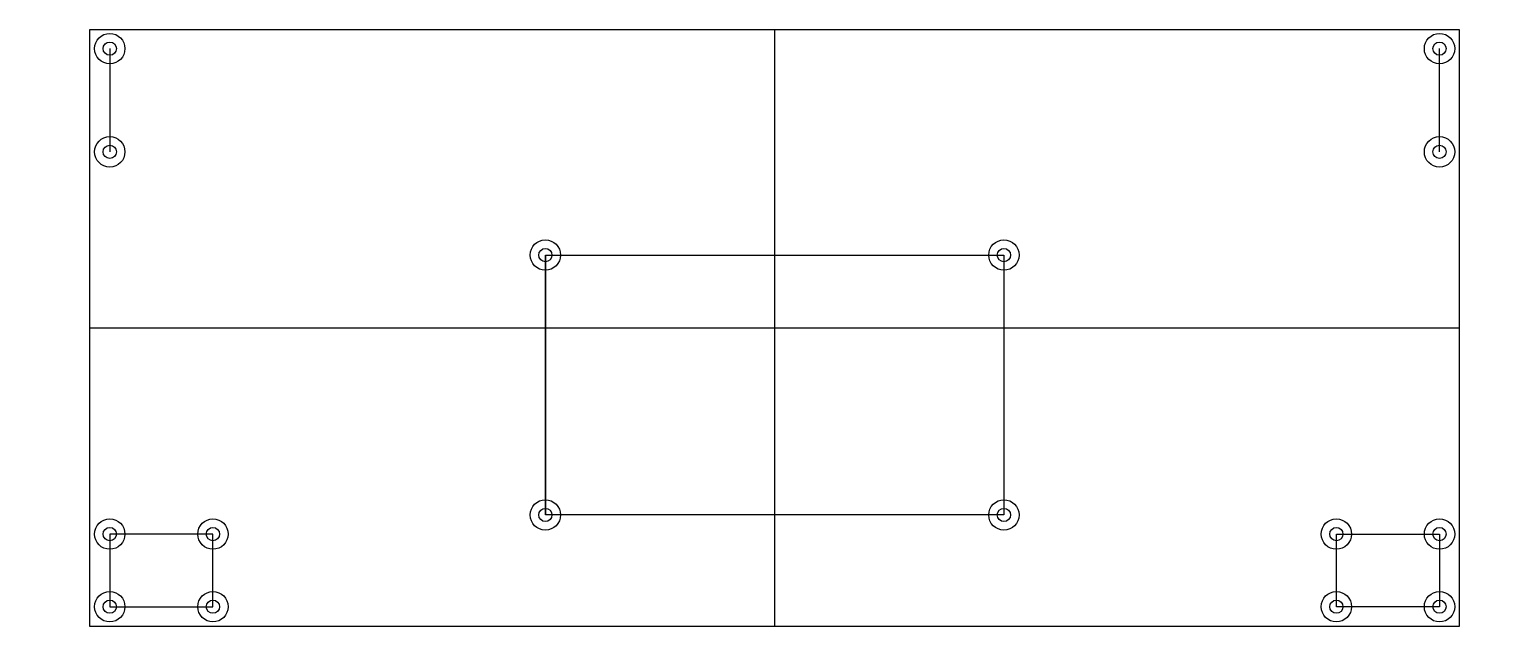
# Model space of a CAD drawing. Header units: millimetres. Extents: x -19 to 226, y -66 to 33.
import ezdxf

# ---------------------------------------------------------------- set-up
doc = ezdxf.new("R2010")
doc.units = ezdxf.units.MM
doc.layers.get('0').transparency = 0.45
doc.layers.add('fastener', color=10, linetype='Continuous')
doc.layers.add('pcb ref', color=141, linetype='Continuous')
doc.layers.get('0').off()

# ---------------------------------------------------------------- blocks, each defined once
blk = doc.blocks.new('*U2')
blk.add_line((0, 28.575), (0, -28.575))
blk = doc.blocks.new('*U3')
at = {"color": 0, "linetype": 'ByBlock', "lineweight": -2, "transparency": 16777216}
for p in [(0, 0), (2.3813, 0), (4.7626, 0), (7.1439, 0), (9.5252, 0), (11.9065, 0), (14.2878, 0), (16.6691, 0), (19.0504, 0), (21.4317, 0), (23.813, 0), (26.1943, 0), (28.5756, 0), (30.9569, 0), (33.3382, 0), (35.7195, 0), (38.1008, 0), (40.4821, 0), (42.8634, 0), (45.2447, 0), (47.626, 0), (50.0073, 0), (52.3886, 0), (54.7699, 0), (57.1512, 0), (59.5325, 0), (61.9138, 0), (64.2951, 0), (66.6764, 0), (69.0577, 0), (71.439, 0), (73.8203, 0), (76.2016, 0), (78.5829, 0), (80.9642, 0), (83.3455, 0), (85.7268, 0), (88.1081, 0), (90.4894, 0), (92.8707, 0), (95.252, 0), (97.6333, 0), (100.0146, 0), (102.3959, 0), (104.7772, 0), (107.1585, 0), (109.5398, 0), (111.9211, 0), (114.3024, 0), (116.6837, 0), (119.065, 0), (121.4463, 0), (123.8276, 0), (126.2089, 0), (128.5902, 0), (130.9715, 0), (133.3528, 0), (135.7341, 0), (138.1154, 0), (140.4967, 0), (142.878, 0), (145.2593, 0), (147.6406, 0), (150.0219, 0), (152.4032, 0), (154.7845, 0), (157.1658, 0), (159.5471, 0), (161.9284, 0), (164.3097, 0), (166.691, 0), (169.0723, 0), (171.4536, 0), (173.8349, 0), (176.2162, 0), (178.5975, 0), (180.9788, 0), (183.3601, 0), (185.7414, 0), (188.1227, 0), (190.504, 0), (192.8853, 0), (195.2666, 0), (197.6479, 0), (200.0292, 0), (202.4105, 0), (204.7918, 0), (207.1731, 0), (209.5544, 0), (211.9357, 0), (214.317, 0), (216.6983, 0), (219.0796, 0), (221.4609, 0), (223.8422, 0), (226.2235, 0), (228.6048, 0), (230.9861, 0), (233.3674, 0), (235.7487, 0), (238.13, 0), (240.5113, 0), (242.8926, 0), (245.2739, 0)]:
    blk.add_blockref('*U2', p, dxfattribs=at)
blk = doc.blocks.new('*U4')
blk.add_line((-122.63695, 0), (122.63695, 0))
blk = doc.blocks.new('*U5')
at = {"color": 0, "linetype": 'ByBlock', "lineweight": -2, "transparency": 16777216}
for p in [(0, 0), (0, -19.05), (0, -38.1), (0, -57.15)]:
    blk.add_blockref('*U4', p, dxfattribs=at)

msp = doc.modelspace()

# ---------------------------------------------------------------- linework, layer by layer
at = {"layer": 'fastener'}
for p, q in [((-5.715, 29.845), (-5.715, 12.7)), ((215.26535, 12.7), (215.26535, 29.845)), ((66.674925, -47.6252), (66.674925, -4.4452)), ((66.674925, -4.4452), (142.874925, -4.4452)), ((66.674925, -4.4743), (66.674925, -47.6252)), ((142.874925, -4.4452), (142.874925, -47.6252)), ((142.874925, -47.6252), (66.674925, -47.6252)), ((11.43, -50.8), (-5.715, -50.8)), ((-5.715, -50.8), (-5.715, -62.865)), ((11.43, -62.865), (11.43, -50.8)), ((198.12035, -62.865), (198.12035, -50.8)), ((198.12035, -50.8), (215.26535, -50.8)), ((215.26535, -50.8), (215.26535, -62.865)), ((-5.715, -62.865), (11.43, -62.865)), ((215.26535, -62.865), (198.12035, -62.865))]:
    msp.add_line(p, q, dxfattribs=at)
for centre, radius in [((-5.715, 29.845), 2.52535), ((215.26535, 29.845), 2.52535), ((-5.715, 29.845), 1.1), ((215.26535, 29.845), 1.1), ((-5.715, 12.7), 2.52535), ((215.26535, 12.7), 2.52535), ((-5.715, 12.7), 1.1), ((215.26535, 12.7), 1.1), ((66.674925, -4.4452), 2.52535), ((142.874925, -4.4452), 2.52535), ((66.674925, -4.4452), 1.1), ((142.874925, -4.4452), 1.1), ((66.674925, -47.6252), 2.52535), ((66.674925, -47.6252), 1.1), ((142.874925, -47.6252), 2.52535), ((142.874925, -47.6252), 1.1), ((-5.715, -50.8), 2.52535), ((11.43, -50.8), 2.52535), ((198.12035, -50.8), 2.52535), ((215.26535, -50.8), 2.52535), ((-5.715, -50.8), 1.1), ((11.43, -50.8), 1.1), ((198.12035, -50.8), 1.1), ((215.26535, -50.8), 1.1), ((-5.715, -62.865), 2.52535), ((11.43, -62.865), 2.52535), ((198.12035, -62.865), 2.52535), ((215.26535, -62.865), 2.52535), ((-5.715, -62.865), 1.1), ((11.43, -62.865), 1.1), ((198.12035, -62.865), 1.1), ((215.26535, -62.865), 1.1)]:
    msp.add_circle(centre, radius, dxfattribs=at)
at = {"layer": 'pcb ref'}
for p, q in [((104.775175, 33.02), (104.775175, -66.15016)), ((218.55035, -16.56508), (-9, -16.56508))]:
    msp.add_line(p, q, dxfattribs=at)
msp.add_lwpolyline([(-9, 33.02), (218.55035, 33.02), (218.55035, -66.15016), (-9, -66.15016)], close=True, dxfattribs=at)

# ---------------------------------------------------------------- block references
for name, p in [('*U3', (-19.05, -28.575)), ('*U5', (103.58695, 0))]:
    msp.add_blockref(name, p)

doc.saveas('drawing.dxf')
